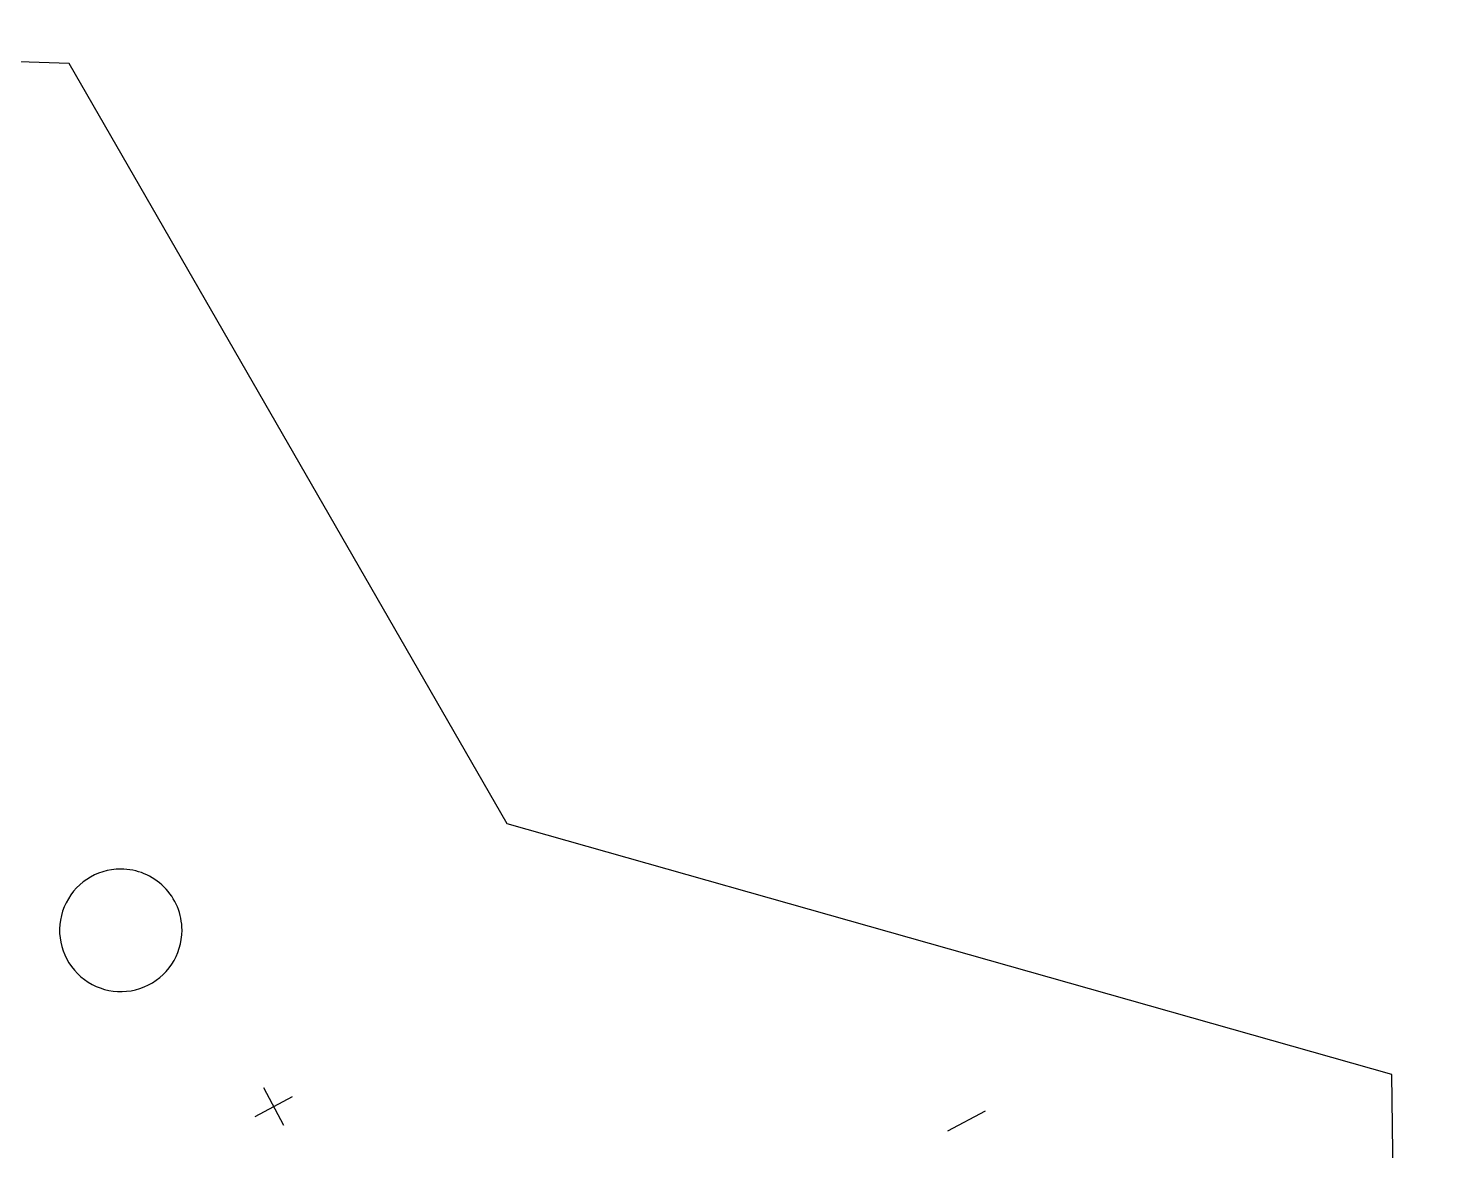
# Model space of a CAD drawing. Extents: x 28 to 165, y -144 to -37.
# Drawn here: x 134.56 to 159.78, y -66.9 to -46.73 of the extents above; entities that cross this region are included whole.
import ezdxf

# ---------------------------------------------------------------- set-up
doc = ezdxf.new("R2010")
doc.units = 0
doc.layers.get('0').update_dxf_attribs({"linetype": 'CONTINUOUS'})

msp = doc.modelspace()

# ---------------------------------------------------------------- linework, layer by layer
at = {"color": 7}
for points in [[(135.292087, -47.362284), (116.218793, -46.727527)], [(143.162316, -61.022006), (135.292087, -47.362284)], [(159.055455, -65.527407), (143.162316, -61.022006)], [(159.776123, -121.02233), (159.055455, -65.527407)], [(139.150512, -66.438699), (138.792819, -65.765976)], [(138.635304, -66.281183), (139.308027, -65.923491)], [(151.081316, -66.535183), (151.754039, -66.17749)]]:
    msp.add_lwpolyline(points, dxfattribs=at)
for points in [[(136.220383, -61.835026)], [(136.220383, -61.835026)], [(136.220383, -61.835027)], [(136.220383, -61.835027)], [(136.220383, -61.835027)], [(136.220383, -61.835027)]]:
    msp.add_lwpolyline(points, close=True, dxfattribs=at)
for points in [[(136.220383, -61.835026), (135.775474, -61.835026), (135.374374, -62.103033), (135.204114, -62.514075)], [(136.220383, -61.835026), (135.775474, -61.835026), (135.374374, -62.103033), (135.204114, -62.514075)], [(136.220383, -61.835027), (135.775474, -61.835027), (135.374374, -62.103033), (135.204115, -62.514075)], [(136.220383, -61.835027), (135.775474, -61.835027), (135.374374, -62.103033), (135.204115, -62.514075)], [(136.220383, -61.835027), (135.775474, -61.835027), (135.374374, -62.103033), (135.204115, -62.514075)], [(136.220383, -61.835027), (135.775474, -61.835027), (135.374374, -62.103033), (135.204115, -62.514075)], [(136.998201, -62.157209), (136.791911, -61.950919), (136.512121, -61.835026), (136.220383, -61.835026)], [(136.998201, -62.157209), (136.791911, -61.950919), (136.512121, -61.835026), (136.220383, -61.835026)], [(136.998201, -62.157209), (136.79191, -61.950919), (136.512121, -61.835027), (136.220383, -61.835027)], [(136.998201, -62.157209), (136.79191, -61.950919), (136.512121, -61.835027), (136.220383, -61.835027)], [(136.998201, -62.157209), (136.79191, -61.950919), (136.512121, -61.835027), (136.220383, -61.835027)], [(136.998201, -62.157209), (136.79191, -61.950919), (136.512121, -61.835027), (136.220383, -61.835027)], [(137.320383, -62.935027), (137.320383, -62.643289), (137.204491, -62.363499), (136.998201, -62.157209)], [(137.320384, -62.935027), (137.320384, -62.643289), (137.204491, -62.363499), (136.998201, -62.157209)], [(137.320383, -62.935027), (137.320383, -62.643289), (137.204491, -62.363499), (136.998201, -62.157209)], [(137.320384, -62.935027), (137.320384, -62.643289), (137.204491, -62.363499), (136.998201, -62.157209)], [(137.320383, -62.935027), (137.320383, -62.643289), (137.204491, -62.363499), (136.998201, -62.157209)], [(137.320383, -62.935027), (137.320383, -62.643289), (137.204491, -62.363499), (136.998201, -62.157209)], [(135.204114, -62.514075), (135.033855, -62.925117), (135.127966, -63.398247), (135.442565, -63.712845)], [(135.204114, -62.514075), (135.033855, -62.925117), (135.127966, -63.398247), (135.442565, -63.712845)], [(135.204115, -62.514075), (135.033856, -62.925117), (135.127967, -63.398247), (135.442565, -63.712845)], [(135.204115, -62.514075), (135.033856, -62.925117), (135.127967, -63.398247), (135.442565, -63.712845)], [(135.204115, -62.514075), (135.033856, -62.925117), (135.127967, -63.398247), (135.442565, -63.712845)], [(135.204115, -62.514075), (135.033856, -62.925117), (135.127967, -63.398247), (135.442565, -63.712845)], [(136.641335, -63.951295), (137.052377, -63.781036), (137.320383, -63.379936), (137.320383, -62.935027)], [(136.641335, -63.951296), (137.052377, -63.781036), (137.320384, -63.379936), (137.320384, -62.935027)], [(136.641335, -63.951295), (137.052377, -63.781036), (137.320383, -63.379936), (137.320383, -62.935027)], [(136.641335, -63.951296), (137.052377, -63.781036), (137.320384, -63.379936), (137.320384, -62.935027)], [(136.641335, -63.951295), (137.052377, -63.781036), (137.320383, -63.379936), (137.320383, -62.935027)], [(136.641335, -63.951295), (137.052377, -63.781036), (137.320383, -63.379936), (137.320383, -62.935027)], [(135.442565, -63.712845), (135.757163, -64.027443), (136.230293, -64.121554), (136.641335, -63.951295)], [(135.442565, -63.712845), (135.757163, -64.027444), (136.230293, -64.121555), (136.641335, -63.951296)], [(135.442565, -63.712845), (135.757163, -64.027443), (136.230293, -64.121554), (136.641335, -63.951295)], [(135.442565, -63.712845), (135.757163, -64.027444), (136.230293, -64.121555), (136.641335, -63.951296)], [(135.442565, -63.712845), (135.757163, -64.027443), (136.230293, -64.121554), (136.641335, -63.951295)], [(135.442565, -63.712845), (135.757163, -64.027443), (136.230293, -64.121554), (136.641335, -63.951295)]]:
    msp.add_open_spline(points, degree=3, dxfattribs=at)

doc.saveas('drawing.dxf')
